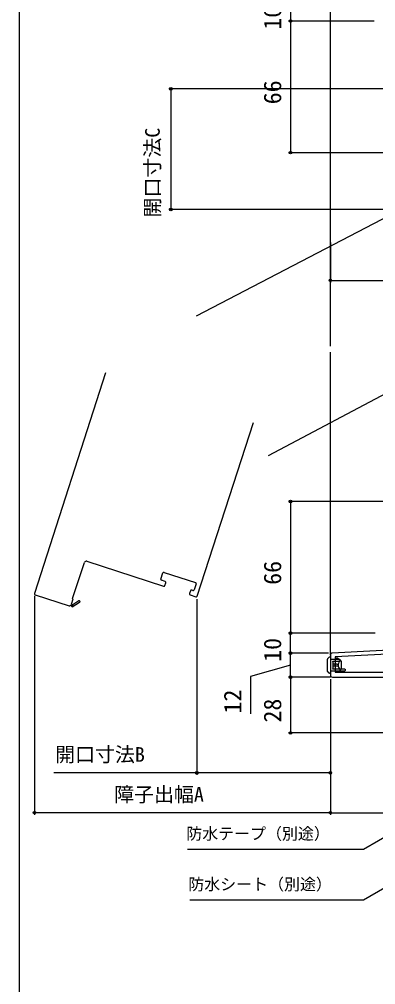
# Model space of a CAD drawing. Units: millimetres, scale not verified. Extents: x -525 to 525, y -783 to 778.
# Drawn here: x -525 to -346.2, y -186.8 to 297.2 of the extents above; entities that cross this region are included whole.
import ezdxf
from ezdxf.enums import TextEntityAlignment as Align

# ---------------------------------------------------------------- set-up
doc = ezdxf.new("R2010")
doc.units = ezdxf.units.MM
doc.header["$LTSCALE"] = 4
for name, color, linetype in [('0-2_YKK_11', 7, 'Continuous'), ('0-4_YKK_12', 2, 'Continuous'), ('0-5_YKK_13', 4, 'Continuous'), ('0-7_YKK_D', 6, 'Continuous'), ('0-8_YKK_ZWAK', 7, 'Continuous')]:
    doc.layers.add(name, color=color, linetype=linetype)
doc.styles.add('ＭＳ ゴシック', font='')
doc.styles.get('ＭＳ ゴシック').set_extended_font_data('MS Gothic')

msp = doc.modelspace()

# ---------------------------------------------------------------- linework, layer by layer
at = {"layer": '0-2_YKK_11'}
msp.add_line((-369, -21.525), (-369, -31.576), dxfattribs=at)
for points in [[(-368, -32.576), (-307.4, -32.576), (-307.4, -60.576), (-304, -60.576), (-304, -58.676), (-304.5, -58.176), (-305, -57.676), (-305, -32.576), (-254, -32.576), (-254, -31.076), (-241.5, -31.076), (-241.5, -32.576), (-239, -32.576), (-239, -28.576), (-254, -28.576), (-254, 23.424), (-255.8, 23.424), (-255.8, 21.424), (-264, 21.424), (-264, 18.124)], [(-317.785, -3.75), (-316.793, -9.376), (-321.6, -9.376), (-321.6, -4.02), (-321.058, -3.152), (-321.377, -2.576), (-324, -2.576), (-324, -18.218), (-368.052, -20.527)]]:
    msp.add_lwpolyline(points, dxfattribs=at)
msp.add_lwpolyline([(-324, -20.221), (-366.6, -22.453), (-366.6, -30.176), (-324, -30.176)], close=True, dxfattribs=at)
for centre, start, end in [((-368, -21.525), 93.00003, 180), ((-368, -31.576), 180.00001, 269.99999)]:
    msp.add_arc(centre, 1, start, end, dxfattribs=at)
at = {"layer": '0-4_YKK_12'}
for p, q in [((-369, 133.3), (-369, 307.249)), ((-333.782, 201.708), (-436.232, 148.376)), ((-369, -21.525), (-369, 130.3)), ((-319.054, 121.439), (-400.215, 78.313)), ((-481.703, 120.024), (-517.394, 9.3)), ((-435.796, 8.022), (-407.521, 95.044)), ((-491.111, 25.47), (-452.594, 12.955)), ((-454.044, 16.58), (-453.055, 19.624)), ((-452.425, 19.945), (-436.638, 14.815)), ((-451.821, 15.332), (-453.723, 15.95)), ((-451.964, 13.276), (-451.5, 14.702)), ((-439.136, 10.685), (-439.6, 9.258)), ((-437.936, 10.821), (-438.506, 11.006)), ((-436.317, 14.185), (-437.306, 11.142)), ((-517.073, 8.67), (-499.954, 3.108)), ((-495.152, 5.605), (-498.191, 3.733)), ((-439.279, 8.628), (-436.426, 7.701))]:
    msp.add_line(p, q, dxfattribs=at)
for points in [[(-498.571, 3.788), (-498.807, 4.05), (-497.957, 6.665), (-498.243, 6.758), (-492.371, 24.828)], [(-499.324, 3.429), (-498.552, 2.571), (-494.733, 4.924)]]:
    msp.add_lwpolyline(points, dxfattribs=at)
for centre, radius, start, end in [((-491.42, 24.519), 1, 72, 162), ((-452.58, 19.469), 0.5, 72, 162), ((-453.569, 16.426), 0.5, 162, 252), ((-451.976, 14.857), 0.5, 342, 72), ((-436.792, 14.339), 0.5, 342, 72), ((-452.439, 13.43), 0.5, 252, 342), ((-438.661, 10.53), 0.5, 72, 162), ((-437.781, 11.296), 0.5, 252, 342), ((-516.919, 9.146), 0.5, 162, 252), ((-494.943, 5.265), 0.4, 301.64297, 121.64297), ((-439.124, 9.104), 0.5, 162, 252), ((-436.271, 8.177), 0.5, 252, 342), ((-499.8, 3.583), 0.5, 252, 342), ((-498.404, 3.602), 0.25, 132, 31.64297)]:
    msp.add_arc(centre, radius, start, end, dxfattribs=at)
at = {"layer": '0-5_YKK_13'}
for p, q in [((-370.5, -29.5), (-370.5, -23.6)), ((-369.376, -22.476), (-369.379, -22.482)), ((-369, -23.476), (-369, -29.676)), ((-364.5, -23.676), (-369, -23.676)), ((-363.5, -24.576), (-364.5, -23.676)), ((-364, -23.976), (-364, -24.126)), ((-367.7, -24.576), (-364.263, -24.576)), ((-367.7, -24.68), (-367.7, -24.576)), ((-367.7, -24.68), (-367.7, -26.076)), ((-366.8, -26.076), (-367.7, -26.076)), ((-367.7, -26.076), (-367.7, -27.076)), ((-367.7, -27.076), (-367.7, -28.472)), ((-366.8, -26.076), (-366.8, -27.076)), ((-366.358, -26.076), (-366.8, -26.076)), ((-366.358, -26.076), (-366.217, -26.076)), ((-366.217, -27.076), (-366.358, -27.076)), ((-365.8, -26.076), (-366.217, -26.076)), ((-365.8, -27.076), (-366.217, -27.076)), ((-365.667, -26.076), (-365.8, -26.076)), ((-365.667, -27.076), (-365.8, -27.076)), ((-365.667, -26.076), (-365.486, -26.076)), ((-365.486, -27.076), (-365.667, -27.076)), ((-365.45, -26.076), (-365.486, -26.076)), ((-365.45, -27.076), (-365.486, -27.076)), ((-365.45, -26.076), (-365.258, -26.076)), ((-365.258, -27.076), (-365.45, -27.076)), ((-365.028, -26.076), (-365.258, -26.076)), ((-365.028, -27.076), (-365.258, -27.076)), ((-365.028, -26.076), (-365.028, -27.076)), ((-364.5, -29.576), (-363.5, -28.576)), ((-363.564, -24.576), (-364.263, -24.576)), ((-363.564, -28.576), (-364.263, -28.576)), ((-363.564, -24.576), (-363.5, -24.576)), ((-363.5, -28.576), (-363.564, -28.576)), ((-363.5, -24.576), (-363.5, -28.576)), ((-361.8, -28.576), (-363.5, -28.576)), ((-361.8, -28.576), (-361.5, -28.576)), ((-369.488, -30.588), (-369.549, -30.527)), ((-364.5, -29.576), (-369, -29.576)), ((-361.8, -29.576), (-364.5, -29.576))]:
    msp.add_line(p, q, dxfattribs=at)
for points in [[(-370.412, -23.388), (-369.591, -22.568), (-369.588, -22.564)], [(-369.376, -22.476), (-369, -22.476), (-369, -23.476)], [(-366.4, -23.676), (-366.4, -23.076), (-364.8, -23.676)], [(-365.8, -23.301), (-365.8, -22.776), (-364, -23.976)], [(-366.358, -27.076), (-366.8, -27.076), (-367.7, -27.076)], [(-364.263, -28.576), (-367.7, -28.576), (-367.7, -28.472)], [(-365.028, -26.076), (-364.948, -25.882), (-364.888, -25.68)], [(-364.888, -27.472), (-364.947, -27.274), (-365.028, -27.076)], [(-361.5, -28.576), (-361.5, -29.276), (-361.8, -29.576)], [(-369.549, -30.527), (-370.5, -29.576), (-370.5, -29.5)], [(-369, -29.676), (-369, -30.676), (-369.276, -30.676)]]:
    msp.add_lwpolyline(points, dxfattribs=at)
for centre, radius, start, end in [((-370.2, -23.6), 0.3, 135, 180), ((-369.383, -22.777), 0.295, 89.30544, 134.94469), ((-369.376, -22.776), 0.3, 90, 135), ((-369.276, -30.376), 0.3, 225, 270)]:
    msp.add_arc(centre, radius, start, end, dxfattribs=at)
for centre, major_axis, start_param, end_param in [((-362.71, -26.576), (0, 2.9), 0.8581397, 1.2566748), ((-362.71, -26.576), (0, 2.9), 1.8849178, 2.283453), ((-364.263, -24.876), (0, 0.3), 6.2831853, 7.141325), ((-364.263, -28.276), (0, 0.3), 2.283453, 3.1415927)]:
    msp.add_ellipse(centre, major_axis=major_axis, ratio=0.789474, start_param=start_param, end_param=end_param, dxfattribs=at)
at = {"layer": '0-7_YKK_D'}
for p, q in [((-389, 306.3), (-389, 296.3)), ((-347, 296.3), (-390, 296.3)), ((-348, 296.3), (-390, 296.3)), ((-389, 296.3), (-389, 230.3)), ((-256.3, 262.3), (-450, 262.3)), ((-449, 262.3), (-449, 201.8)), ((-340.341, 230.3), (-390, 230.3)), ((-337.686, 201.8), (-450, 201.8)), ((-369, 185.3), (-369, 165.3)), ((-369, 166.3), (-254, 166.3)), ((-340.341, 55.424), (-390, 55.424)), ((-389, 55.424), (-389, -10.576)), ((-517.419, 8.146), (-517.419, -101.576)), ((-435.95, 6.547), (-435.95, -81.576)), ((-347, -10.576), (-390, -10.576)), ((-346.5, -10.576), (-390, -10.576)), ((-389, -20.578), (-389, -10.576)), ((-370, -20.576), (-390, -20.576)), ((-370, -20.578), (-390, -20.578)), ((-389, -32.576), (-389, -20.576)), ((-373, -32.576), (-390, -32.576)), ((-369, -32.576), (-390, -32.576)), ((-389, -32.576), (-389, -60.576)), ((-369, -33.576), (-369, -101.576)), ((-369, -34.576), (-369, -81.576)), ((-308.4, -60.576), (-390, -60.576)), ((-369, -62.896), (-369, -101.576)), ((-369, -100.576), (-517.419, -100.576)), ((-369, -100.576), (-304, -100.576))]:
    msp.add_line(p, q, dxfattribs=at)
for points in [[(-389, -26.576), (-409, -32.239), (-409, -50.967)], [(-369, -80.576), (-435.95, -80.576), (-507.671, -80.576)], [(-305, -91.621), (-307.208, -92.896), (-352.335, -118.95), (-440.617, -118.95)], [(-303, -115.901), (-305.208, -117.177), (-352.335, -144.41), (-439.43, -144.41)]]:
    msp.add_lwpolyline(points, dxfattribs=at)
for centre in [(-389, 296.3), (-389, 296.3), (-449, 262.3), (-389, 230.3), (-449, 201.8), (-369, 166.3), (-389, 55.424), (-389, -10.576), (-389, -10.576), (-389, -20.576), (-389, -20.578), (-389, -32.576), (-389, -32.576), (-389, -60.576), (-435.95, -80.576), (-369, -80.576), (-517.419, -100.576), (-369, -100.576), (-369, -100.576)]:
    msp.add_circle(centre, 0.637, dxfattribs=at)
at = {"layer": '0-8_YKK_ZWAK'}
msp.add_line((-525, 747.3), (-525, -782.7), dxfattribs=at)

# ---------------------------------------------------------------- texts
at = {"layer": '0-7_YKK_D', "style": 'ＭＳ ゴシック'}
for s, height, p in [('10', 8.798, (-391, 291.959)), ('66', 8.798, (-391, 254.573)), ('開口寸法C', 7.331, (-452.363, 197.817)), ('66', 8.798, (-391, 13.697)), ('10', 8.798, (-391, -24.918)), ('12', 8.798, (-411, -50.808)), ('28', 8.798, (-391, -55.338))]:
    msp.add_text(s, height=height, rotation=90, dxfattribs=at).set_placement(p, align=Align.BOTTOM_LEFT)
for s, height, p in [('開口寸法B', 7.331, (-507.034, -77.213)), ('障子出幅A', 7.331, (-477.414, -97.269)), ('防水テープ（別途）', 5.865, (-441.261, -115.744)), ('防水シート（別途）', 5.865, (-440.232, -141.124))]:
    msp.add_text(s, height=height, dxfattribs=at).set_placement(p, align=Align.BOTTOM_LEFT)

doc.saveas('drawing.dxf')
